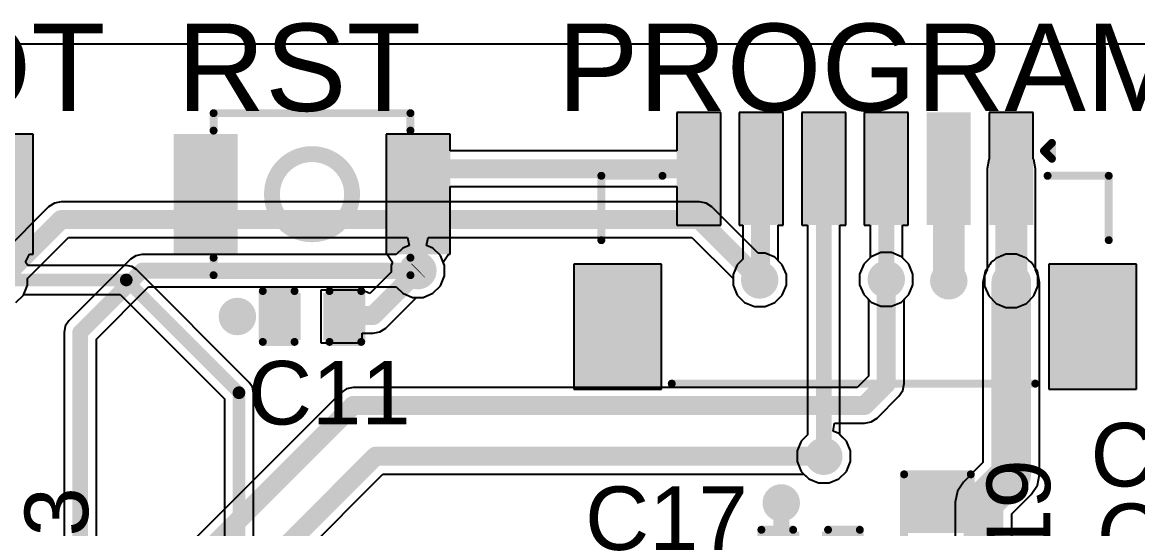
# Model space of a CAD drawing. Header units: millimetres. Extents: x -4.8 to 36.7, y -5.3 to 57.6.
# Drawn here: x 9.23 to 27.08, y 49.49 to 57.59 of the extents above; entities that cross this region are included whole.
import ezdxf

# ---------------------------------------------------------------- set-up
doc = ezdxf.new("R2010")
doc.units = ezdxf.units.MM
for name, color, linetype in [('BottomLayer', 5, 'Continuous'), ('TopLayer', 1, 'Continuous'), ('TopOverlay', 2, 'Continuous'), ('TopPaste', 8, 'Continuous'), ('TopSolder', 216, 'Continuous'), ('ViaHoleLayer', 16, 'Continuous')]:
    doc.layers.add(name, color=color, linetype=linetype)
doc.styles.add('Arial', font='', dxfattribs={"height": 0.2})
doc.styles.get('Arial').set_extended_font_data('Arial')

# ---------------------------------------------------------------- blocks, each defined once
blk = doc.blocks.new('B3U_1000P_6')
at = {"layer": 'TopLayer'}
for points in [[(-2.10999959, 0.85999955), (-1.28999869, 0.85999955), (-1.28999869, -0.85999955), (-2.10999959, -0.85999955)], [(1.29000123, 0.85999955), (2.11000213, 0.85999955), (2.11000213, -0.85999955), (1.29000123, -0.85999955)]]:
    blk.add_hatch(color=1, dxfattribs=at).paths.add_polyline_path(points)
at = {"layer": 'TopPaste'}
for points in [[(-2.10999959, 0.85999955), (-1.28999869, 0.85999955), (-1.28999869, -0.85999955), (-2.10999959, -0.85999955)], [(1.29000123, 0.85999955), (2.11000213, 0.85999955), (2.11000213, -0.85999955), (1.29000123, -0.85999955)]]:
    blk.add_hatch(color=8, dxfattribs=at).paths.add_polyline_path(points)
at = {"layer": 'TopSolder'}
for points in [[(-2.21159959, 0.96159955), (-1.18839869, 0.96159955), (-1.18839869, -0.96159955), (-2.21159959, -0.96159955)], [(1.18840123, 0.96159955), (2.21160213, 0.96159955), (2.21160213, -0.96159955), (1.18840123, -0.96159955)]]:
    blk.add_hatch(color=216, dxfattribs=at).paths.add_polyline_path(points)
at = {"layer": 'TopOverlay', "const_width": 0.127}
for points in [[(-1.5748, 1.016), (-1.5748, 1.2954)], [(-1.5748, 1.2954), (1.57480254, 1.2954)], [(1.57480254, 1.016), (1.57480254, 1.2954)], [(-1.5748, -1.2954), (-1.5748, -1.016)], [(1.57480254, -1.2954), (1.57480254, -1.016)], [(-1.5748, -1.2954), (1.57480254, -1.2954)]]:
    blk.add_lwpolyline(points, dxfattribs=at)
at = {"layer": 'TopOverlay'}
for points, const_width in [([(-1.60655, 1.2954, 1), (-1.54305, 1.2954, 1)], 0.0635), ([(-1.60655, 1.2954, 1), (-1.54305, 1.2954, 1)], 0.0635), ([(1.54305254, 1.2954, 1), (1.60655254, 1.2954, 1)], 0.0635), ([(1.54305254, 1.2954, 1), (1.60655254, 1.2954, 1)], 0.0635), ([(-1.60655, 1.016, 1), (-1.54305, 1.016, 1)], 0.0635), ([(1.54305254, 1.016, 1), (1.60655254, 1.016, 1)], 0.0635), ([(0.64106806, 0, 1), (-0.64106806, 0, 1)], 0.254), ([(-0.7045680599999999, 0, 1), (-0.5775680599999999, 0, 1)], 0.127), ([(0.5775680599999999, 0, 1), (0.7045680599999999, 0, 1)], 0.127), ([(-1.60655, -1.016, 1), (-1.54305, -1.016, 1)], 0.0635), ([(1.54305254, -1.016, 1), (1.60655254, -1.016, 1)], 0.0635), ([(-1.60655, -1.2954, 1), (-1.54305, -1.2954, 1)], 0.0635), ([(-1.60655, -1.2954, 1), (-1.54305, -1.2954, 1)], 0.0635), ([(1.54305254, -1.2954, 1), (1.60655254, -1.2954, 1)], 0.0635), ([(1.54305254, -1.2954, 1), (1.60655254, -1.2954, 1)], 0.0635)]:
    blk.add_lwpolyline(points, format="xyb", close=True, dxfattribs=dict(at, const_width=const_width))
blk = doc.blocks.new('B3U_1000P_7')
at = {"layer": 'TopLayer'}
for points in [[(-2.10999959, 0.85999955), (-1.28999869, 0.85999955), (-1.28999869, -0.85999955), (-2.10999959, -0.85999955)], [(1.29000123, 0.85999955), (2.11000213, 0.85999955), (2.11000213, -0.85999955), (1.29000123, -0.85999955)]]:
    blk.add_hatch(color=1, dxfattribs=at).paths.add_polyline_path(points)
at = {"layer": 'TopPaste'}
for points in [[(-2.10999959, 0.85999955), (-1.28999869, 0.85999955), (-1.28999869, -0.85999955), (-2.10999959, -0.85999955)], [(1.29000123, 0.85999955), (2.11000213, 0.85999955), (2.11000213, -0.85999955), (1.29000123, -0.85999955)]]:
    blk.add_hatch(color=8, dxfattribs=at).paths.add_polyline_path(points)
at = {"layer": 'TopSolder'}
for points in [[(-2.21159959, 0.96159955), (-1.18839869, 0.96159955), (-1.18839869, -0.96159955), (-2.21159959, -0.96159955)], [(1.18840123, 0.96159955), (2.21160213, 0.96159955), (2.21160213, -0.96159955), (1.18840123, -0.96159955)]]:
    blk.add_hatch(color=216, dxfattribs=at).paths.add_polyline_path(points)
at = {"layer": 'TopOverlay', "const_width": 0.127}
for points in [[(-1.5748, 1.016), (-1.5748, 1.2954)], [(-1.5748, 1.2954), (1.57480254, 1.2954)], [(1.57480254, 1.016), (1.57480254, 1.2954)], [(-1.5748, -1.2954), (-1.5748, -1.016)], [(1.57480254, -1.2954), (1.57480254, -1.016)], [(-1.5748, -1.2954), (1.57480254, -1.2954)]]:
    blk.add_lwpolyline(points, dxfattribs=at)
at = {"layer": 'TopOverlay'}
for points, const_width in [([(-1.60655, 1.2954, 1), (-1.54305, 1.2954, 1)], 0.0635), ([(-1.60655, 1.2954, 1), (-1.54305, 1.2954, 1)], 0.0635), ([(1.54305254, 1.2954, 1), (1.60655254, 1.2954, 1)], 0.0635), ([(1.54305254, 1.2954, 1), (1.60655254, 1.2954, 1)], 0.0635), ([(-1.60655, 1.016, 1), (-1.54305, 1.016, 1)], 0.0635), ([(1.54305254, 1.016, 1), (1.60655254, 1.016, 1)], 0.0635), ([(0.64106806, 0, 1), (-0.64106806, 0, 1)], 0.254), ([(-0.7045680599999999, 0, 1), (-0.5775680599999999, 0, 1)], 0.127), ([(0.5775680599999999, 0, 1), (0.7045680599999999, 0, 1)], 0.127), ([(-1.60655, -1.016, 1), (-1.54305, -1.016, 1)], 0.0635), ([(1.54305254, -1.016, 1), (1.60655254, -1.016, 1)], 0.0635), ([(-1.60655, -1.2954, 1), (-1.54305, -1.2954, 1)], 0.0635), ([(-1.60655, -1.2954, 1), (-1.54305, -1.2954, 1)], 0.0635), ([(1.54305254, -1.2954, 1), (1.60655254, -1.2954, 1)], 0.0635), ([(1.54305254, -1.2954, 1), (1.60655254, -1.2954, 1)], 0.0635)]:
    blk.add_lwpolyline(points, format="xyb", close=True, dxfattribs=dict(at, const_width=const_width))
blk = doc.blocks.new('R___0603_9')
at = {"layer": 'TopLayer'}
for points in [[(-0.3809999999999999, 0.4445), (-0.3809999999999999, -0.4445), (-1.143, -0.4445), (-1.143, 0.4445)], [(1.143, 0.4445), (1.143, -0.4445), (0.3809999999999999, -0.4445), (0.3809999999999999, 0.4445)]]:
    blk.add_hatch(color=1, dxfattribs=at).paths.add_polyline_path(points)
at = {"layer": 'TopPaste'}
for points in [[(-0.3809999999999999, 0.4445), (-0.3809999999999999, -0.4445), (-1.143, -0.4445), (-1.143, 0.4445)], [(1.143, 0.4445), (1.143, -0.4445), (0.3809999999999999, -0.4445), (0.3809999999999999, 0.4445)]]:
    blk.add_hatch(color=8, dxfattribs=at).paths.add_polyline_path(points)
at = {"layer": 'TopSolder'}
for points in [[(-0.2794, 0.5460999999999999), (-0.2794, -0.5460999999999999), (-1.2446, -0.5460999999999999), (-1.2446, 0.5460999999999999)], [(1.2446, 0.5460999999999999), (1.2446, -0.5460999999999999), (0.2794, -0.5460999999999999), (0.2794, 0.5460999999999999)]]:
    blk.add_hatch(color=216, dxfattribs=at).paths.add_polyline_path(points)
at = {"layer": 'TopOverlay', "const_width": 0.127}
for points in [[(-1.2192, -0.5334), (-1.2192, 0.5334)], [(1.2192, 0.5334), (-1.2192, 0.5334)], [(1.2192, -0.5334), (1.2192, 0.5334)], [(1.2192, -0.5334), (-1.2192, -0.5334)]]:
    blk.add_lwpolyline(points, dxfattribs=at)
at = {"layer": 'TopOverlay', "const_width": 0.0635}
for points in [[(-1.25095, 0.5334, 1), (-1.18745, 0.5334, 1)], [(-1.25095, 0.5334, 1), (-1.18745, 0.5334, 1)], [(1.18745, 0.5334, 1), (1.25095, 0.5334, 1)], [(1.18745, 0.5334, 1), (1.25095, 0.5334, 1)], [(-1.25095, -0.5334, 1), (-1.18745, -0.5334, 1)], [(-1.25095, -0.5334, 1), (-1.18745, -0.5334, 1)], [(1.18745, -0.5334, 1), (1.25095, -0.5334, 1)], [(1.18745, -0.5334, 1), (1.25095, -0.5334, 1)]]:
    blk.add_lwpolyline(points, format="xyb", close=True, dxfattribs=at)
blk = doc.blocks.new('V________T______22')
at = {"layer": 'TopLayer'}
for points in [[(-4.39999755, 2.16249885), (-3.199997409999999, 2.16249885), (-3.199997409999999, 0.36249991), (-4.39999755, 0.36249991)], [(3.20000249, 2.16249885), (4.400002629999999, 2.16249885), (4.400002629999999, 0.36249991), (3.20000249, 0.36249991)], [(-2.74999704, -0.46249971), (-2.24999804, -0.46249971), (-2.24999804, -2.06249905), (-2.74999704, -2.06249905)], [(-1.7499965, -0.46249971), (-1.2499975, -0.46249971), (-1.2499975, -2.06249905), (-1.7499965, -2.06249905)], [(-0.7499959599999999, -0.46249971), (-0.24999696, -0.46249971), (-0.24999696, -2.06249905), (-0.7499959599999999, -2.06249905)], [(0.25000204, -0.46249971), (0.75000104, -0.46249971), (0.75000104, -2.06249905), (0.25000204, -2.06249905)], [(1.25000258, -0.46249971), (1.75000158, -0.46249971), (1.75000158, -2.06249905), (1.25000258, -2.06249905)], [(2.25000312, -0.46249971), (2.75000212, -0.46249971), (2.75000212, -2.06249905), (2.25000312, -2.06249905)]]:
    blk.add_hatch(color=1, dxfattribs=at).paths.add_polyline_path(points)
at = {"layer": 'TopPaste'}
for points in [[(-4.39999755, 2.16249885), (-3.199997409999999, 2.16249885), (-3.199997409999999, 0.36249991), (-4.39999755, 0.36249991)], [(3.20000249, 2.16249885), (4.400002629999999, 2.16249885), (4.400002629999999, 0.36249991), (3.20000249, 0.36249991)], [(-2.74999704, -0.46249971), (-2.24999804, -0.46249971), (-2.24999804, -2.06249905), (-2.74999704, -2.06249905)], [(-1.7499965, -0.46249971), (-1.2499975, -0.46249971), (-1.2499975, -2.06249905), (-1.7499965, -2.06249905)], [(-0.7499959599999999, -0.46249971), (-0.24999696, -0.46249971), (-0.24999696, -2.06249905), (-0.7499959599999999, -2.06249905)], [(0.25000204, -0.46249971), (0.75000104, -0.46249971), (0.75000104, -2.06249905), (0.25000204, -2.06249905)], [(1.25000258, -0.46249971), (1.75000158, -0.46249971), (1.75000158, -2.06249905), (1.25000258, -2.06249905)], [(2.25000312, -0.46249971), (2.75000212, -0.46249971), (2.75000212, -2.06249905), (2.25000312, -2.06249905)]]:
    blk.add_hatch(color=8, dxfattribs=at).paths.add_polyline_path(points)
at = {"layer": 'TopSolder'}
for points in [[(-4.50159755, 2.26409885), (-3.09839741, 2.26409885), (-3.09839741, 0.26089991), (-4.50159755, 0.26089991)], [(3.09840249, 2.26409885), (4.50160263, 2.26409885), (4.50160263, 0.26089991), (3.09840249, 0.26089991)], [(-2.85159704, -0.36089971), (-2.14839804, -0.36089971), (-2.14839804, -2.16409905), (-2.85159704, -2.16409905)], [(-1.8515965, -0.36089971), (-1.1483975, -0.36089971), (-1.1483975, -2.16409905), (-1.8515965, -2.16409905)], [(-0.8515959599999999, -0.36089971), (-0.14839696, -0.36089971), (-0.14839696, -2.16409905), (-0.8515959599999999, -2.16409905)], [(0.14840204, -0.36089971), (0.8516010399999999, -0.36089971), (0.8516010399999999, -2.16409905), (0.14840204, -2.16409905)], [(1.14840258, -0.36089971), (1.85160158, -0.36089971), (1.85160158, -2.16409905), (1.14840258, -2.16409905)], [(2.14840312, -0.36089971), (2.85160212, -0.36089971), (2.85160212, -2.16409905), (2.14840312, -2.16409905)]]:
    blk.add_hatch(color=216, dxfattribs=at).paths.add_polyline_path(points)
at = {"layer": 'TopOverlay', "const_width": 0.127}
for points in [[(2.9322014, 2.1731986), (-2.884398599999999, 2.1731986)], [(-4.0591994, -0.12040108), (-4.0591994, -1.15000024)], [(4.059204479999999, -0.12040108), (4.059204479999999, -1.15000024)], [(-3.08040024, -1.15000024), (-4.0591994, -1.15000024)], [(4.059204479999999, -1.15000024), (3.08040532, -1.15000024)], [(-3.0226, -1.5494), (-3.1496, -1.4224)], [(-3.1496, -1.4224), (-3.1496, -1.6764)], [(-3.0226, -1.5494), (-3.1496, -1.6764)]]:
    blk.add_lwpolyline(points, dxfattribs=at)
at = {"layer": 'TopOverlay', "const_width": 0.0635}
for points in [[(-2.9161486, 2.1731986, 1), (-2.8526486, 2.1731986, 1)], [(2.9004514, 2.1731986, 1), (2.9639514, 2.1731986, 1)], [(-4.0909494, -0.12040108, 1), (-4.0274494, -0.12040108, 1)], [(4.02745448, -0.12040108, 1), (4.09095448, -0.12040108, 1)], [(-4.0909494, -1.15000024, 1), (-4.0274494, -1.15000024, 1)], [(-4.0909494, -1.15000024, 1), (-4.0274494, -1.15000024, 1)], [(-3.11215024, -1.15000024, 1), (-3.04865024, -1.15000024, 1)], [(3.04865532, -1.15000024, 1), (3.11215532, -1.15000024, 1)], [(4.02745448, -1.15000024, 1), (4.09095448, -1.15000024, 1)], [(4.02745448, -1.15000024, 1), (4.09095448, -1.15000024, 1)], [(-3.18135, -1.4224, 1), (-3.11785, -1.4224, 1)], [(-3.18135, -1.4224, 1), (-3.11785, -1.4224, 1)], [(-3.05435, -1.5494, 1), (-2.99085, -1.5494, 1)], [(-3.05435, -1.5494, 1), (-2.99085, -1.5494, 1)], [(-3.18135, -1.6764, 1), (-3.11785, -1.6764, 1)], [(-3.18135, -1.6764, 1), (-3.11785, -1.6764, 1)]]:
    blk.add_lwpolyline(points, format="xyb", close=True, dxfattribs=at)
blk = doc.blocks.new('C___0402_33')
at = {"layer": 'TopLayer'}
for points in [[(-0.6985, -0.3175), (-0.6985, 0.3175), (-0.2412999999999999, 0.3175), (-0.2413, -0.3175)], [(0.2412999999999999, -0.3175), (0.2413, 0.3175), (0.6985, 0.3175), (0.6985, -0.3175)]]:
    blk.add_hatch(color=1, dxfattribs=at).paths.add_polyline_path(points)
at = {"layer": 'TopPaste'}
for points in [[(-0.6985, -0.3175), (-0.6985, 0.3175), (-0.2412999999999999, 0.3175), (-0.2413, -0.3175)], [(0.2412999999999999, -0.3175), (0.2413, 0.3175), (0.6985, 0.3175), (0.6985, -0.3175)]]:
    blk.add_hatch(color=8, dxfattribs=at).paths.add_polyline_path(points)
at = {"layer": 'TopSolder'}
for points in [[(-0.7584998799999999, -0.37749988), (-0.7584998799999999, 0.37749988), (-0.18130012, 0.37749988), (-0.18130012, -0.37749988)], [(0.18130012, -0.37749988), (0.18130012, 0.37749988), (0.7584998799999999, 0.37749988), (0.7584998799999999, -0.37749988)]]:
    blk.add_hatch(color=216, dxfattribs=at).paths.add_polyline_path(points)
at = {"layer": 'TopOverlay', "const_width": 0.127}
for points in [[(-0.7874, -0.4064), (-0.7874, 0.4064)], [(-0.7874, 0.4064), (-0.2794, 0.4064)], [(0.2794, 0.4064), (0.7874, 0.4064)], [(0.7874, -0.4064), (0.7874, 0.4064)], [(-0.7874, -0.4064), (-0.2794, -0.4064)], [(0.2794, -0.4064), (0.7874, -0.4064)]]:
    blk.add_lwpolyline(points, dxfattribs=at)
at = {"layer": 'TopOverlay', "const_width": 0.0635}
for points in [[(-0.8191499999999999, 0.4064, 1), (-0.7556499999999999, 0.4064, 1)], [(-0.8191499999999999, 0.4064, 1), (-0.7556499999999999, 0.4064, 1)], [(-0.31115, 0.4064, 1), (-0.24765, 0.4064, 1)], [(0.24765, 0.4064, 1), (0.31115, 0.4064, 1)], [(0.7556499999999999, 0.4064, 1), (0.8191499999999999, 0.4064, 1)], [(0.7556499999999999, 0.4064, 1), (0.8191499999999999, 0.4064, 1)], [(-0.8191499999999999, -0.4064, 1), (-0.7556499999999999, -0.4064, 1)], [(-0.8191499999999999, -0.4064, 1), (-0.7556499999999999, -0.4064, 1)], [(-0.31115, -0.4064, 1), (-0.24765, -0.4064, 1)], [(0.24765, -0.4064, 1), (0.31115, -0.4064, 1)], [(0.7556499999999999, -0.4064, 1), (0.8191499999999999, -0.4064, 1)], [(0.7556499999999999, -0.4064, 1), (0.8191499999999999, -0.4064, 1)]]:
    blk.add_lwpolyline(points, format="xyb", close=True, dxfattribs=at)
blk = doc.blocks.new('C___0402_39')
at = {"layer": 'TopLayer'}
for points in [[(-0.6985, -0.3175), (-0.6985, 0.3175), (-0.2412999999999999, 0.3175), (-0.2413, -0.3175)], [(0.2412999999999999, -0.3175), (0.2413, 0.3175), (0.6985, 0.3175), (0.6985, -0.3175)]]:
    blk.add_hatch(color=1, dxfattribs=at).paths.add_polyline_path(points)
at = {"layer": 'TopPaste'}
for points in [[(-0.6985, -0.3175), (-0.6985, 0.3175), (-0.2412999999999999, 0.3175), (-0.2413, -0.3175)], [(0.2412999999999999, -0.3175), (0.2413, 0.3175), (0.6985, 0.3175), (0.6985, -0.3175)]]:
    blk.add_hatch(color=8, dxfattribs=at).paths.add_polyline_path(points)
at = {"layer": 'TopSolder'}
for points in [[(-0.7584998799999999, -0.37749988), (-0.7584998799999999, 0.37749988), (-0.18130012, 0.37749988), (-0.18130012, -0.37749988)], [(0.18130012, -0.37749988), (0.18130012, 0.37749988), (0.7584998799999999, 0.37749988), (0.7584998799999999, -0.37749988)]]:
    blk.add_hatch(color=216, dxfattribs=at).paths.add_polyline_path(points)
at = {"layer": 'TopOverlay', "const_width": 0.127}
for points in [[(-0.2794, 0.4064), (-0.7874, 0.4064)], [(-0.7874, 0.4064), (-0.7874, -0.4064)], [(0.7874, 0.4064), (0.2794, 0.4064)], [(0.7874, 0.4064), (0.7874, -0.4064)], [(-0.2794, -0.4064), (-0.7874, -0.4064)], [(0.7874, -0.4064), (0.2794, -0.4064)]]:
    blk.add_lwpolyline(points, dxfattribs=at)
at = {"layer": 'TopOverlay', "const_width": 0.0635}
for points in [[(-0.8191499999999999, 0.4064, 1), (-0.7556499999999999, 0.4064, 1)], [(-0.8191499999999999, 0.4064, 1), (-0.7556499999999999, 0.4064, 1)], [(-0.31115, 0.4064, 1), (-0.24765, 0.4064, 1)], [(0.24765, 0.4064, 1), (0.31115, 0.4064, 1)], [(0.7556499999999999, 0.4064, 1), (0.8191499999999999, 0.4064, 1)], [(0.7556499999999999, 0.4064, 1), (0.8191499999999999, 0.4064, 1)], [(-0.8191499999999999, -0.4064, 1), (-0.7556499999999999, -0.4064, 1)], [(-0.8191499999999999, -0.4064, 1), (-0.7556499999999999, -0.4064, 1)], [(-0.31115, -0.4064, 1), (-0.24765, -0.4064, 1)], [(0.24765, -0.4064, 1), (0.31115, -0.4064, 1)], [(0.7556499999999999, -0.4064, 1), (0.8191499999999999, -0.4064, 1)], [(0.7556499999999999, -0.4064, 1), (0.8191499999999999, -0.4064, 1)]]:
    blk.add_lwpolyline(points, format="xyb", close=True, dxfattribs=at)

msp = doc.modelspace()

# ---------------------------------------------------------------- hatches: boundary and pattern name
at = {"layer": 'BottomLayer'}
h = msp.add_hatch(color=5, dxfattribs=at)
edge = h.paths.add_edge_path()
edge.add_arc((15.5622244, 53.61579828), 0.2999994, 0, 360)
h = msp.add_hatch(color=5, dxfattribs=at)
edge = h.paths.add_edge_path()
edge.add_arc((21.0312, 53.467), 0.2999994, 0, 360)
h = msp.add_hatch(color=5, dxfattribs=at)
edge = h.paths.add_edge_path()
edge.add_arc((23.05659854, 53.47635228), 0.2999994, 0, 360)
h = msp.add_hatch(color=5, dxfattribs=at)
edge = h.paths.add_edge_path()
edge.add_arc((24.05659908, 53.45379962), 0.2999994, 0, 360)
h = msp.add_hatch(color=5, dxfattribs=at)
edge = h.paths.add_edge_path()
edge.add_arc((25.05659962, 53.45379962), 0.2999994, 0, 360)
h = msp.add_hatch(color=5, dxfattribs=at)
edge = h.paths.add_edge_path()
edge.add_arc((12.6746, 52.8828), 0.2999994, 0, 360)
h = msp.add_hatch(color=5, dxfattribs=at)
edge = h.paths.add_edge_path()
edge.add_arc((22.0565726, 50.6476), 0.2999994, 0, 360)
h = msp.add_hatch(color=5, dxfattribs=at)
edge = h.paths.add_edge_path()
edge.add_arc((21.3759034, 49.90159946), 0.2999994, 0, 360)
at = {"layer": 'TopLayer'}
h = msp.add_hatch(color=1, dxfattribs=at)
edge = h.paths.add_edge_path()
edge.add_arc((15.5622244, 53.61579828), 0.2999994, 0, 360)
h = msp.add_hatch(color=1, dxfattribs=at)
edge = h.paths.add_edge_path()
edge.add_arc((21.0312, 53.467), 0.2999994, 0, 360)
h = msp.add_hatch(color=1, dxfattribs=at)
edge = h.paths.add_edge_path()
edge.add_arc((23.05659854, 53.47635228), 0.2999994, 0, 360)
h = msp.add_hatch(color=1, dxfattribs=at)
edge = h.paths.add_edge_path()
edge.add_arc((24.05659908, 53.45379962), 0.2999994, 0, 360)
h = msp.add_hatch(color=1, dxfattribs=at)
edge = h.paths.add_edge_path()
edge.add_arc((25.05659962, 53.45379962), 0.2999994, 0, 360)
h = msp.add_hatch(color=1, dxfattribs=at)
edge = h.paths.add_edge_path()
edge.add_arc((12.6746, 52.8828), 0.2999994, 0, 360)
h = msp.add_hatch(color=1, dxfattribs=at)
edge = h.paths.add_edge_path()
edge.add_arc((22.0565726, 50.6476), 0.2999994, 0, 360)
h = msp.add_hatch(color=1, dxfattribs=at)
edge = h.paths.add_edge_path()
edge.add_arc((21.3759034, 49.90159946), 0.2999994, 0, 360)
at = {"layer": 'ViaHoleLayer'}
h = msp.add_hatch(color=16, dxfattribs=at)
edge = h.paths.add_edge_path()
edge.add_arc((15.5622244, 53.61579828), 0.1499997, 0, 360)
h = msp.add_hatch(color=16, dxfattribs=at)
edge = h.paths.add_edge_path()
edge.add_arc((21.0312, 53.467), 0.1499997, 0, 360)
h = msp.add_hatch(color=16, dxfattribs=at)
edge = h.paths.add_edge_path()
edge.add_arc((23.05659854, 53.47635228), 0.1499997, 0, 360)
h = msp.add_hatch(color=16, dxfattribs=at)
edge = h.paths.add_edge_path()
edge.add_arc((24.05659908, 53.45379962), 0.1499997, 0, 360)
h = msp.add_hatch(color=16, dxfattribs=at)
edge = h.paths.add_edge_path()
edge.add_arc((25.05659962, 53.45379962), 0.1499997, 0, 360)
h = msp.add_hatch(color=16, dxfattribs=at)
edge = h.paths.add_edge_path()
edge.add_arc((12.6746, 52.8828), 0.1499997, 0, 360)
h = msp.add_hatch(color=16, dxfattribs=at)
edge = h.paths.add_edge_path()
edge.add_arc((22.0565726, 50.6476), 0.1499997, 0, 360)
h = msp.add_hatch(color=16, dxfattribs=at)
edge = h.paths.add_edge_path()
edge.add_arc((21.3759034, 49.90159946), 0.1499997, 0, 360)

# ---------------------------------------------------------------- linework, layer by layer
at = {"layer": 'BottomLayer'}
for p, q in [((2.86398208, 57.24197594), (28.43794668, 57.24196832000001)), ((9.65375768, 54.63362962), (8.914124919999999, 53.8939994)), ((9.65376276, 54.63363724), (9.65375768, 54.63362962)), ((9.746183199999999, 54.69538971999999), (9.65376276, 54.63363724)), ((9.8552, 54.71707624), (9.746183199999999, 54.69538971999999)), ((9.855212700000001, 54.71707369999999), (9.8552, 54.71707624)), ((20.0659873, 54.71707369999999), (9.855212700000001, 54.71707369999999)), ((20.066, 54.71707624), (20.0659873, 54.71707369999999)), ((20.1750168, 54.69538971999999), (20.066, 54.71707624)), ((20.26743724, 54.63363724), (20.1750168, 54.69538971999999)), ((21.00707254, 53.8939994), (20.26743724, 54.63363724)), ((9.3169994, 53.49112492), (9.973198239999999, 54.1473263)), ((9.973198239999999, 54.1473263), (15.39777718, 54.1473263)), ((15.39777718, 54.1473263), (15.42304002, 54.02032629999999)), ((15.70140878, 54.02032629999999), (15.72667162, 54.1473263)), ((15.72667162, 54.1473263), (19.94799922, 54.1473263)), ((19.94799922, 54.1473263), (20.6042006, 53.49112746)), ((15.32035036, 53.97778892), (15.21733558, 53.87477413999999)), ((15.42304002, 54.02032629999999), (15.32035036, 53.97778892)), ((15.80409844, 53.97778892), (15.70140878, 54.02032629999999)), ((15.92421504, 53.85767232), (15.80409844, 53.97778892)), ((21.11613506, 53.8939994), (21.00707254, 53.8939994)), ((21.27307404, 53.82899064), (21.11613506, 53.8939994)), ((22.97166348, 53.90335168), (22.8147245, 53.83834292)), ((23.1415336, 53.90335168), (22.97166348, 53.90335168)), ((23.29847258, 53.83834292), (23.1415336, 53.90335168)), ((10.96387444, 53.79892211999999), (9.97687616, 52.81192384)), ((11.04789256, 53.85506119999999), (10.96387444, 53.79892211999999)), ((11.14699828, 53.87477413999999), (11.04789256, 53.85506119999999)), ((15.21733558, 53.87477413999999), (11.14699828, 53.87477413999999)), ((15.9892238, 53.70073334), (15.92421504, 53.85767232)), ((21.39319064, 53.70887404), (21.27307404, 53.82899064)), ((22.6946079, 53.71822632), (22.62959914, 53.56128734)), ((22.8147245, 53.83834292), (22.6946079, 53.71822632)), ((23.41858918, 53.71822632), (23.29847258, 53.83834292)), ((23.48359794, 53.56128734), (23.41858918, 53.71822632)), ((24.7361329, 53.74886634), (24.7126379, 53.71370258)), ((24.77129666, 53.77236133999999), (24.7361329, 53.74886634)), ((24.81472558, 53.81579025999999), (24.77129666, 53.77236133999999)), ((24.8714768, 53.83929796), (24.81472558, 53.81579025999999)), ((24.88316588, 53.84710845999999), (24.8714768, 53.83929796)), ((24.89695046, 53.84985165999999), (24.88316588, 53.84710845999999)), ((24.97166456, 53.88079902), (24.89695046, 53.84985165999999)), ((25.05253816, 53.88079902), (24.97166456, 53.88079902)), ((25.05659962, 53.88160674), (25.05253816, 53.88079902)), ((25.06066108, 53.88079902), (25.05659962, 53.88160674)), ((25.14153468, 53.88079902), (25.06066108, 53.88079902)), ((25.21624878, 53.84985165999999), (25.14153468, 53.88079902)), ((25.23003336, 53.84710845999999), (25.21624878, 53.84985165999999)), ((25.24172244, 53.83929796), (25.23003336, 53.84710845999999)), ((25.29847366, 53.81579025999999), (25.24172244, 53.83929796)), ((25.34190258, 53.77236133999999), (25.29847366, 53.81579025999999)), ((25.37706634, 53.74886634), (25.34190258, 53.77236133999999)), ((25.40056134, 53.71370258), (25.37706634, 53.74886634)), ((15.9892238, 53.53086322), (15.9892238, 53.70073334)), ((21.4581994, 53.55193506), (21.39319064, 53.70887404)), ((21.4581994, 53.38206494), (21.4581994, 53.55193506)), ((22.62959914, 53.56128734), (22.62959914, 53.39141722)), ((23.48359794, 53.39141722), (23.48359794, 53.56128734)), ((24.63789078, 53.60183336), (24.6033925, 53.42839962)), ((24.6848503, 53.67211516), (24.63789078, 53.60183336)), ((24.69460898, 53.69567366), (24.6848503, 53.67211516)), ((24.7126379, 53.71370258), (24.69460898, 53.69567366)), ((25.41859025999999, 53.69567366), (25.40056134, 53.71370258)), ((25.42834894, 53.67211516), (25.41859025999999, 53.69567366)), ((25.47530846, 53.60183336), (25.42834894, 53.67211516)), ((25.50980673999999, 53.42839962), (25.47530846, 53.60183336)), ((9.251990639999999, 53.22512596), (9.3169994, 53.38206494)), ((9.3169994, 53.38206494), (9.3169994, 53.49112492)), ((15.80409844, 53.25380763999999), (15.92421504, 53.37392424)), ((15.92421504, 53.37392424), (15.9892238, 53.53086322)), ((20.6042006, 53.49112746), (20.6042006, 53.38206494)), ((20.6042006, 53.38206494), (20.66920936, 53.22512596)), ((21.39319064, 53.22512596), (21.4581994, 53.38206494)), ((22.62959914, 53.39141722), (22.6946079, 53.23447824)), ((23.41858918, 53.23447824), (23.48359794, 53.39141722)), ((24.6033925, 53.42839962), (24.6033925, 50.54652324)), ((25.50980673999999, 50.35881215999999), (25.50980673999999, 53.42839962)), ((9.13187404, 53.10500935999999), (9.251990639999999, 53.22512596)), ((10.41897586, 52.52152818), (11.2542701, 53.35682242)), ((11.2542701, 53.35682242), (15.21733558, 53.35682242)), ((15.21733558, 53.35682242), (15.32035036, 53.25380763999999)), ((15.32035036, 53.25380763999999), (15.47728934, 53.18879887999999)), ((15.47728934, 53.18879887999999), (15.64715946, 53.18879887999999)), ((15.64715946, 53.18879887999999), (15.80409844, 53.25380763999999)), ((20.66920936, 53.22512596), (20.78932596, 53.10500935999999)), ((21.27307404, 53.10500935999999), (21.39319064, 53.22512596)), ((22.6946079, 53.23447824), (22.77172484, 53.1573613)), ((23.34147224, 53.1573613), (23.41858918, 53.23447824)), ((20.78932596, 53.10500935999999), (20.94626494, 53.04000059999999)), ((20.94626494, 53.04000059999999), (21.11613506, 53.04000059999999)), ((21.11613506, 53.04000059999999), (21.27307404, 53.10500935999999)), ((22.77172484, 53.1573613), (22.77172484, 51.92730026)), ((23.34147224, 51.80931472), (23.34147224, 53.1573613)), ((9.920737079999999, 52.72790572), (9.901024139999999, 52.6288)), ((9.97687616, 52.81192384), (9.920737079999999, 52.72790572)), ((9.901024139999999, 52.6288), (9.901024139999999, 46.15428412)), ((10.41897586, 47.98975924), (10.41897586, 52.52152818)), ((22.77172484, 51.92730026), (22.58969574, 51.74527369999999)), ((23.31978826, 51.70028522), (23.34147478, 51.80930202)), ((23.34147478, 51.80930202), (23.34147224, 51.80931472)), ((14.32735514, 51.66182962), (12.51410502, 49.84858204)), ((14.32736022, 51.66183724), (14.32735514, 51.66182962)), ((14.41978066, 51.72358971999999), (14.32736022, 51.66183724)), ((14.52879746, 51.74527624), (14.41978066, 51.72358971999999)), ((14.52881016, 51.74527369999999), (14.52879746, 51.74527624)), ((22.58969574, 51.74527369999999), (14.52881016, 51.74527369999999)), ((22.90913376, 51.25896276), (23.25802816, 51.6078597)), ((23.25802816, 51.6078597), (23.25803578, 51.60786478)), ((23.25803578, 51.60786478), (23.31978826, 51.70028522)), ((22.81671332, 51.19721028), (22.90913376, 51.25896276)), ((22.20445394, 51.04852629999999), (22.22971678, 51.1755263)), ((22.29844664, 51.00959063999999), (22.20445394, 51.04852629999999)), ((22.22971678, 51.1755263), (22.70768382, 51.1755263)), ((22.70768382, 51.1755263), (22.70769652, 51.17552376)), ((22.70769652, 51.17552376), (22.81671332, 51.19721028)), ((22.41856324, 50.88947404), (22.29844664, 51.00959063999999)), ((22.483572, 50.73253506), (22.41856324, 50.88947404)), ((22.483572, 50.56266494), (22.483572, 50.73253506)), ((22.41856324, 50.40572596), (22.483572, 50.56266494)), ((24.6033925, 50.54652324), (24.29213328, 50.23526655999999)), ((11.4759994, 46.83632492), (15.00239824, 50.3627263)), ((15.00239824, 50.3627263), (21.73758162, 50.3627263)), ((21.73758162, 50.3627263), (21.81469856, 50.28560936)), ((22.29844664, 50.28560936), (22.41856324, 50.40572596)), ((25.47530846, 50.18536318), (25.50980928, 50.35879946)), ((25.50980928, 50.35879946), (25.50980673999999, 50.35881215999999)), ((21.81469856, 50.28560936), (21.97163754, 50.2206006)), ((21.97163754, 50.2206006), (22.14150766, 50.2206006)), ((22.14150766, 50.2206006), (22.29844664, 50.28560936)), ((24.29213328, 50.23526655999999), (24.19389116, 50.08823612)), ((25.37706634, 50.03833274), (25.47530846, 50.18536318)), ((24.19389116, 50.08823612), (24.15939288, 49.91479983999999)), ((25.06580712, 49.72707352), (25.37705872, 50.03832765999999)), ((25.37705872, 50.03832765999999), (25.37706634, 50.03833274)), ((12.51409486, 49.8485668), (10.99692492, 48.3313994)), ((12.51410502, 49.84858204), (12.51409486, 49.8485668)), ((24.15939288, 49.91479983999999), (24.15939288, 48.00877621999999)), ((25.06580712, 46.7487), (25.06580712, 49.72707352))]:
    msp.add_line(p, q, dxfattribs=at)
for points, const_width in [([(8.889999999999999, 53.467), (9.8552, 54.43219999999999)], 0.3048), ([(9.8552, 54.43219999999999), (20.066, 54.43219999999999)], 0.3048), ([(20.066, 54.43219999999999), (21.0312, 53.467)], 0.3048), ([(10.16, 52.6288), (11.14699828, 53.61579828)], 0.254), ([(11.14699828, 53.61579828), (15.5622244, 53.61579828)], 0.254), ([(25.05659962, 50.35879946), (25.05659962, 53.42839962)], 0.635), ([(23.05659854, 51.80930202), (23.05659854, 53.47635228)], 0.3048), ([(23.05659854, 53.47635228), (23.05659854, 53.52715227999999)], 0.254), ([(10.16, 46.0470123), (10.16, 52.6288)], 0.254), ([(22.70769652, 51.46039999999999), (23.05659854, 51.80930202)], 0.3048), ([(12.71554226, 49.6471448), (14.52879746, 51.46039999999999)], 0.3048), ([(14.52879746, 51.46039999999999), (22.70769652, 51.46039999999999)], 0.3048), ([(11.049, 46.8122), (14.8844, 50.6476)], 0.3048), ([(14.8844, 50.6476), (22.0565726, 50.6476)], 0.3048), ([(24.6126, 49.91479983999999), (25.05659962, 50.35879946)], 0.635), ([(24.6126, 46.7487), (24.6126, 49.91479983999999)], 0.635), ([(10.9728, 47.9044), (12.71554226, 49.64714226)], 0.3048), ([(12.71554226, 49.64714226), (12.71554226, 49.6471448)], 0.3048)]:
    msp.add_lwpolyline(points, dxfattribs=dict(at, const_width=const_width))
for points, const_width in [([(9.779, 54.43219999999999, 1), (9.9314, 54.43219999999999, 1)], 0.1524), ([(9.779, 54.43219999999999, 1), (9.9314, 54.43219999999999, 1)], 0.1524), ([(19.9898, 54.43219999999999, 1), (20.1422, 54.43219999999999, 1)], 0.1524), ([(19.9898, 54.43219999999999, 1), (20.1422, 54.43219999999999, 1)], 0.1524), ([(11.08349828, 53.61579828, 1), (11.21049828, 53.61579828, 1)], 0.127), ([(11.08349828, 53.61579828, 1), (11.21049828, 53.61579828, 1)], 0.127), ([(15.4987244, 53.61579828, 1), (15.6257244, 53.61579828, 1)], 0.127), ([(24.89784962, 53.42839962, 1), (25.21534962, 53.42839962, 1)], 0.3175), ([(20.955, 53.467, 1), (21.1074, 53.467, 1)], 0.1524), ([(22.98039854, 53.47635228, 1), (23.13279854, 53.47635228, 1)], 0.1524), ([(22.99309854, 53.52715227999999, 1), (23.12009854, 53.52715227999999, 1)], 0.127), ([(22.99309854, 53.47635228, 1), (23.12009854, 53.47635228, 1)], 0.127), ([(10.0965, 52.6288, 1), (10.2235, 52.6288, 1)], 0.127), ([(10.0965, 52.6288, 1), (10.2235, 52.6288, 1)], 0.127), ([(22.98039854, 51.80930202, 1), (23.13279854, 51.80930202, 1)], 0.1524), ([(22.98039854, 51.80930202, 1), (23.13279854, 51.80930202, 1)], 0.1524), ([(14.45259746, 51.46039999999999, 1), (14.60499746, 51.46039999999999, 1)], 0.1524), ([(14.45259746, 51.46039999999999, 1), (14.60499746, 51.46039999999999, 1)], 0.1524), ([(22.63149652, 51.46039999999999, 1), (22.78389652, 51.46039999999999, 1)], 0.1524), ([(22.63149652, 51.46039999999999, 1), (22.78389652, 51.46039999999999, 1)], 0.1524), ([(14.8082, 50.6476, 1), (14.9606, 50.6476, 1)], 0.1524), ([(14.8082, 50.6476, 1), (14.9606, 50.6476, 1)], 0.1524), ([(21.9803726, 50.6476, 1), (22.1327726, 50.6476, 1)], 0.1524), ([(24.89784962, 50.35879946, 1), (25.21534962, 50.35879946, 1)], 0.3175), ([(24.89784962, 50.35879946, 1), (25.21534962, 50.35879946, 1)], 0.3175), ([(24.45385, 49.91479983999999, 1), (24.77135, 49.91479983999999, 1)], 0.3175), ([(24.45385, 49.91479983999999, 1), (24.77135, 49.91479983999999, 1)], 0.3175), ([(12.63934226, 49.6471448, 1), (12.79174226, 49.6471448, 1)], 0.1524), ([(12.63934226, 49.6471448, 1), (12.79174226, 49.6471448, 1)], 0.1524), ([(12.63934226, 49.64714226, 1), (12.79174226, 49.64714226, 1)], 0.1524), ([(12.63934226, 49.64714226, 1), (12.79174226, 49.64714226, 1)], 0.1524)]:
    msp.add_lwpolyline(points, format="xyb", close=True, dxfattribs=dict(at, const_width=const_width))
at = {"layer": 'TopLayer'}
for p, q in [((2.86398208, 57.24197594), (28.43794668, 57.24196832000001)), ((20.40819896, 56.14659839999999), (19.70499996, 56.14659839999999)), ((19.70499996, 56.14659839999999), (19.70499996, 55.5298737)), ((20.40819896, 54.3434016), (20.40819896, 56.14659839999999)), ((21.4081995, 56.14659839999999), (20.7050005, 56.14659839999999)), ((20.7050005, 56.14659839999999), (20.7050005, 54.3434016)), ((21.4081995, 54.3434016), (21.4081995, 56.14659839999999)), ((22.40820004, 56.14659839999999), (21.70500104, 56.14659839999999)), ((21.70500104, 56.14659839999999), (21.70500104, 54.3434016)), ((22.40820004, 54.3434016), (22.40820004, 56.14659839999999)), ((23.40819804, 56.14659839999999), (22.70499904, 56.14659839999999)), ((22.70499904, 56.14659839999999), (22.70499904, 54.3434016)), ((23.40819804, 54.3434016), (23.40819804, 56.14659839999999)), ((25.40819912, 56.14659839999999), (24.70500012, 56.14659839999999)), ((24.70500012, 56.14659839999999), (24.70500012, 55.4045755)), ((25.40819912, 55.4045755), (25.40819912, 56.14659839999999)), ((9.40777646, 55.80019828), (8.384578099999999, 55.80019828)), ((9.40777646, 53.87700172), (9.40777646, 55.80019828)), ((16.08000086, 55.80019828), (15.0568025, 55.80019828)), ((15.0568025, 55.80019828), (15.0568025, 53.87700172)), ((16.08000086, 55.5298737), (16.08000086, 55.80019828)), ((19.70499996, 55.5298737), (16.08000086, 55.5298737)), ((24.69770524, 55.39365857999999), (24.66813456, 55.24499999999999)), ((24.70500012, 55.4045755), (24.69770524, 55.39365857999999)), ((25.415494, 55.39365857999999), (25.40819912, 55.4045755)), ((25.44506468, 55.24499999999999), (25.415494, 55.39365857999999)), ((24.66813456, 55.24499999999999), (24.66813456, 53.63176218)), ((25.44506468, 53.63176218), (25.44506468, 55.24499999999999)), ((16.08000086, 53.87700172), (16.08000086, 54.96012630000001)), ((16.08000086, 54.96012630000001), (19.70499996, 54.96012630000001)), ((19.70499996, 54.96012630000001), (19.70499996, 54.3434016)), ((19.70499996, 54.3434016), (20.40819896, 54.3434016)), ((20.7050005, 54.3434016), (20.7590263, 54.3434016)), ((20.7590263, 54.3434016), (20.7590263, 53.79869098)), ((21.3287737, 53.77329097999999), (21.3287737, 54.3434016)), ((21.3287737, 54.3434016), (21.4081995, 54.3434016)), ((21.70500104, 54.3434016), (21.79762468, 54.3434016)), ((21.79762468, 54.3434016), (21.79762468, 50.99251676)), ((22.3155764, 50.99246088), (22.3155764, 54.3434016)), ((22.3155764, 54.3434016), (22.40820004, 54.3434016)), ((22.70499904, 54.3434016), (22.79762268, 54.3434016)), ((22.79762268, 54.3434016), (22.79762268, 53.82124109999999)), ((23.3155744, 53.82124109999999), (23.3155744, 54.3434016)), ((23.3155744, 54.3434016), (23.40819804, 54.3434016)), ((9.28492174, 53.75000171999999), (9.34795438, 53.87700172)), ((9.32282362, 53.70007802), (9.28492174, 53.75000171999999)), ((9.34795438, 53.87700172), (9.40777646, 53.87700172)), ((15.0568025, 53.87700172), (15.07077504, 53.87700172)), ((15.07077504, 53.87700172), (15.1556339, 53.74999918)), ((15.1556339, 53.74999918), (15.135225, 53.70073334)), ((15.9688149, 53.74999918), (16.05367376, 53.87700172)), ((15.9892238, 53.70073334), (15.9688149, 53.74999918)), ((16.05367376, 53.87700172), (16.08000086, 53.87700172)), ((19.45819832, 53.72159943999999), (18.05500072, 53.72159943999999)), ((18.05500072, 53.72159943999999), (18.05500072, 51.71840304)), ((19.45819832, 51.71840304), (19.45819832, 53.72159943999999)), ((20.7590263, 53.79869098), (20.66920936, 53.70887404)), ((21.39319064, 53.70887404), (21.3287737, 53.77329097999999)), ((22.6946079, 53.71822632), (22.62959914, 53.56128734)), ((22.79762268, 53.82124109999999), (22.6946079, 53.71822632)), ((23.41858918, 53.71822632), (23.3155744, 53.82124109999999)), ((23.48359794, 53.56128734), (23.41858918, 53.71822632)), ((27.05819836, 53.72159943999999), (25.65500076, 53.72159943999999)), ((25.65500076, 53.72159943999999), (25.65500076, 51.71840304)), ((27.05819836, 51.71840304), (27.05819836, 53.72159943999999)), ((10.8966, 53.70007802), (9.32282362, 53.70007802)), ((10.98579464, 53.68233612), (10.8966, 53.70007802)), ((11.06141044, 53.63181044), (10.98579464, 53.68233612)), ((12.86481298, 51.82841044), (11.06141044, 53.63181044)), ((15.135225, 53.59167081999999), (14.79549492, 53.25194328)), ((15.135225, 53.70073334), (15.135225, 53.59167081999999)), ((15.9892238, 53.53086322), (15.9892238, 53.70073334)), ((20.66920936, 53.70887404), (20.6042006, 53.55193506)), ((20.6042006, 53.55193506), (20.6042006, 53.38206494)), ((21.4581994, 53.55193506), (21.39319064, 53.70887404)), ((21.4581994, 53.38206494), (21.4581994, 53.55193506)), ((22.62959914, 53.56128734), (22.62959914, 53.39141722)), ((23.48359794, 53.39141722), (23.48359794, 53.56128734)), ((24.66813456, 53.63176218), (24.62960022, 53.53873468)), ((24.62960022, 53.53873468), (24.62960022, 53.36886456)), ((25.48359902, 53.53873468), (25.44506468, 53.63176218)), ((25.48359902, 53.36886456), (25.48359902, 53.53873468)), ((15.80409844, 53.25380763999999), (15.92421504, 53.37392424)), ((15.92421504, 53.37392424), (15.9892238, 53.53086322)), ((20.6042006, 53.38206494), (20.66920936, 53.22512596)), ((21.39319064, 53.22512596), (21.4581994, 53.38206494)), ((22.62959914, 53.39141722), (22.6946079, 53.23447824)), ((23.41858918, 53.23447824), (23.48359794, 53.39141722)), ((24.62960022, 53.36886456), (24.69460898, 53.21192558)), ((25.41859025999999, 53.21192558), (25.48359902, 53.36886456)), ((9.13187404, 53.10500935999999), (9.251990639999999, 53.22512596)), ((9.251990639999999, 53.22512596), (9.255633, 53.23392198)), ((9.255633, 53.23392198), (10.80005714, 53.23392198)), ((10.80005714, 53.23392198), (12.46692198, 51.5670546)), ((14.66849238, 53.3019), (14.00809492, 53.3019)), ((14.00809492, 53.3019), (14.00809492, 52.4637)), ((14.79549492, 53.25194328), (14.66849238, 53.30190253999999)), ((14.66849238, 53.30190253999999), (14.66849238, 53.3019)), ((15.04698286, 52.69768226), (15.53809694, 53.18879887999999)), ((15.53809694, 53.18879887999999), (15.64715946, 53.18879887999999)), ((15.64715946, 53.18879887999999), (15.80409844, 53.25380763999999)), ((20.66920936, 53.22512596), (20.78932596, 53.10500935999999)), ((21.27307404, 53.10500935999999), (21.39319064, 53.22512596)), ((22.6946079, 53.23447824), (22.8147245, 53.11436163999999)), ((23.29847258, 53.11436163999999), (23.41858918, 53.23447824)), ((24.69460898, 53.21192558), (24.81472558, 53.09180898)), ((25.29847366, 53.09180898), (25.41859025999999, 53.21192558)), ((20.78932596, 53.10500935999999), (20.94626494, 53.04000059999999)), ((20.94626494, 53.04000059999999), (21.11613506, 53.04000059999999)), ((21.11613506, 53.04000059999999), (21.27307404, 53.10500935999999)), ((22.8147245, 53.11436163999999), (22.97166348, 53.04935287999999)), ((22.97166348, 53.04935287999999), (23.1415336, 53.04935287999999)), ((23.1415336, 53.04935287999999), (23.29847258, 53.11436163999999)), ((24.81472558, 53.09180898), (24.97166456, 53.02680022)), ((24.97166456, 53.02680022), (25.14153468, 53.02680022)), ((25.14153468, 53.02680022), (25.29847366, 53.09180898)), ((14.95456242, 52.63592977999999), (15.04698286, 52.69768226)), ((14.66849492, 52.4637), (14.66849492, 52.61424579999999)), ((14.66849492, 52.61424579999999), (14.84553292, 52.61424579999999)), ((14.84553292, 52.61424579999999), (14.84554562, 52.61424326)), ((14.84554562, 52.61424326), (14.95456242, 52.63592977999999)), ((14.00809492, 52.4637), (14.66849492, 52.4637)), ((12.91533612, 51.75279464), (12.86481298, 51.82841044)), ((12.93307802, 51.6636), (12.91533612, 51.75279464)), ((12.93307802, 43.94770483999999), (12.93307802, 51.6636)), ((18.05500072, 51.71840304), (19.45819832, 51.71840304)), ((25.65500076, 51.71840304), (27.05819836, 51.71840304)), ((12.46692198, 51.5670546), (12.46692198, 42.27251896)), ((21.69458196, 50.88947404), (21.6295732, 50.73253506)), ((21.79762468, 50.99251676), (21.69458196, 50.88947404)), ((22.41856324, 50.88947404), (22.3155764, 50.99246088)), ((22.483572, 50.73253506), (22.41856324, 50.88947404)), ((21.6295732, 50.73253506), (21.6295732, 50.56266494)), ((22.483572, 50.56266494), (22.483572, 50.73253506)), ((21.6295732, 50.56266494), (21.69458196, 50.40572596)), ((22.41856324, 50.40572596), (22.483572, 50.56266494)), ((21.69458196, 50.40572596), (21.81469856, 50.28560936)), ((22.29844664, 50.28560936), (22.41856324, 50.40572596)), ((21.81469856, 50.28560936), (21.97163754, 50.2206006)), ((21.97163754, 50.2206006), (22.14150766, 50.2206006)), ((22.14150766, 50.2206006), (22.29844664, 50.28560936))]:
    msp.add_line(p, q, dxfattribs=at)
for points, const_width in [([(15.56840168, 54.98739827999999), (15.8260034, 55.24499999999999)], 0.3048), ([(15.8260034, 55.24499999999999), (20.05659946, 55.24499999999999)], 0.3048), ([(21.0439, 55.2323), (21.0566, 55.24499999999999)], 0.3048), ([(21.0439, 53.467), (21.0439, 55.2323)], 0.3048), ([(22.05660054, 50.64762794), (22.05660054, 55.24499999999999)], 0.254), ([(23.05659854, 53.47635228), (23.05659854, 55.24499999999999)], 0.254), ([(24.05659908, 53.45379962), (24.05659908, 55.24499999999999)], 0.508), ([(25.05659962, 53.45379962), (25.05659962, 55.24499999999999)], 0.508), ([(15.56840168, 54.83859999999999), (15.56840168, 54.98739827999999)], 0.3048), ([(15.56840168, 53.62197556), (15.56840168, 54.83859999999999)], 0.3048), ([(14.84554562, 52.8991195), (15.5622244, 53.61579828)], 0.3048), ([(15.5622244, 53.61579828), (15.56840168, 53.62197556)], 0.3048), ([(8.889999999999999, 53.467), (10.8966, 53.467)], 0.2032), ([(10.8966, 53.467), (12.7, 51.6636)], 0.2032), ([(14.33829492, 52.8828), (14.35461442, 52.8991195)], 0.3048), ([(14.35461442, 52.8991195), (14.84554562, 52.8991195)], 0.3048), ([(12.7, 39.16026204), (12.7, 51.6636)], 0.2032), ([(22.0565726, 50.6476), (22.05660054, 50.64762794)], 0.254), ([(21.3759034, 49.25629976), (21.3759034, 49.88272217999999)], 0.254)]:
    msp.add_lwpolyline(points, dxfattribs=dict(at, const_width=const_width))
for points, const_width in [([(15.7498034, 55.24499999999999, 1), (15.9022034, 55.24499999999999, 1)], 0.1524), ([(15.7498034, 55.24499999999999, 1), (15.9022034, 55.24499999999999, 1)], 0.1524), ([(19.98039946, 55.24499999999999, 1), (20.13279946, 55.24499999999999, 1)], 0.1524), ([(20.9677, 55.2323, 1), (21.1201, 55.2323, 1)], 0.1524), ([(20.9677, 55.2323, 1), (21.1201, 55.2323, 1)], 0.1524), ([(20.9804, 55.24499999999999, 1), (21.1328, 55.24499999999999, 1)], 0.1524), ([(21.99310054, 55.24499999999999, 1), (22.12010054, 55.24499999999999, 1)], 0.127), ([(22.99309854, 55.24499999999999, 1), (23.12009854, 55.24499999999999, 1)], 0.127), ([(23.92959908, 55.24499999999999, 1), (24.18359908, 55.24499999999999, 1)], 0.254), ([(24.92959962, 55.24499999999999, 1), (25.18359962, 55.24499999999999, 1)], 0.254), ([(15.49220168, 54.98739827999999, 1), (15.64460168, 54.98739827999999, 1)], 0.1524), ([(15.49220168, 54.98739827999999, 1), (15.64460168, 54.98739827999999, 1)], 0.1524), ([(15.49220168, 54.83859999999999, 1), (15.64460168, 54.83859999999999, 1)], 0.1524), ([(15.49220168, 54.83859999999999, 1), (15.64460168, 54.83859999999999, 1)], 0.1524), ([(15.4860244, 53.61579828, 1), (15.6384244, 53.61579828, 1)], 0.1524), ([(15.4860244, 53.61579828, 1), (15.6384244, 53.61579828, 1)], 0.1524), ([(15.49220168, 53.62197556, 1), (15.64460168, 53.62197556, 1)], 0.1524), ([(15.49220168, 53.62197556, 1), (15.64460168, 53.62197556, 1)], 0.1524), ([(10.8458, 53.467, 1), (10.9474, 53.467, 1)], 0.1016), ([(10.8458, 53.467, 1), (10.9474, 53.467, 1)], 0.1016), ([(20.9677, 53.467, 1), (21.1201, 53.467, 1)], 0.1524), ([(22.99309854, 53.47635228, 1), (23.12009854, 53.47635228, 1)], 0.127), ([(23.92959908, 53.45379962, 1), (24.18359908, 53.45379962, 1)], 0.254), ([(24.92959962, 53.45379962, 1), (25.18359962, 53.45379962, 1)], 0.254), ([(14.26209492, 52.8828, 1), (14.41449492, 52.8828, 1)], 0.1524), ([(14.27841442, 52.8991195, 1), (14.43081442, 52.8991195, 1)], 0.1524), ([(14.27841442, 52.8991195, 1), (14.43081442, 52.8991195, 1)], 0.1524), ([(14.76934562, 52.8991195, 1), (14.92174562, 52.8991195, 1)], 0.1524), ([(14.76934562, 52.8991195, 1), (14.92174562, 52.8991195, 1)], 0.1524), ([(12.6492, 51.6636, 1), (12.7508, 51.6636, 1)], 0.1016), ([(12.6492, 51.6636, 1), (12.7508, 51.6636, 1)], 0.1016), ([(21.9930726, 50.6476, 1), (22.1200726, 50.6476, 1)], 0.127), ([(21.99310054, 50.64762794, 1), (22.12010054, 50.64762794, 1)], 0.127), ([(21.99310054, 50.64762794, 1), (22.12010054, 50.64762794, 1)], 0.127), ([(21.3124034, 49.88272217999999, 1), (21.4394034, 49.88272217999999, 1)], 0.127)]:
    msp.add_lwpolyline(points, format="xyb", close=True, dxfattribs=dict(at, const_width=const_width))

# ---------------------------------------------------------------- block references
for name, p in [('B3U_1000P_6', (7.1961756, 54.83859999999999)), ('B3U_1000P_7', (13.8684, 54.83859999999999)), ('C___0402_33', (21.8458034, 49.06579976))]:
    msp.add_blockref(name, p)
for name, p, rotation in [('V________T______22', (22.55660208, 53.98250062), 180), ('C___0402_39', (13.86839492, 52.8828), 180), ('R___0603_9', (23.8754031, 49.13959946), 270)]:
    msp.add_blockref(name, p, dxfattribs=dict(rotation=rotation))

# ---------------------------------------------------------------- texts
at = {"layer": 'TopOverlay', "style": 'Arial'}
for s, height, rotation, p in [('BOOT', 1.397, 360, (5.037175599999999, 56.16883102)), ('RST', 1.397, 360, (11.7094, 56.16883102)), ('PROGRAMMING', 1.397, 360, (17.79183386, 56.16883102)), ('R19', 1.016, 90, (25.678638, 47.99701094)), ('C13', 1.016, 90, (10.2868349, 47.54921148))]:
    msp.add_text(s, height=height, rotation=rotation, dxfattribs=at).set_placement(p)
for s, p in [('C11', (12.84428978, 51.15576509999999)), ('C22', (26.32387928, 50.1651651)), ('C17', (18.23761148, 49.1491651)), ('C21', (26.42484936, 48.87546485999999))]:
    msp.add_text(s, height=1.016, dxfattribs=at).set_placement(p)

doc.saveas('drawing.dxf')
